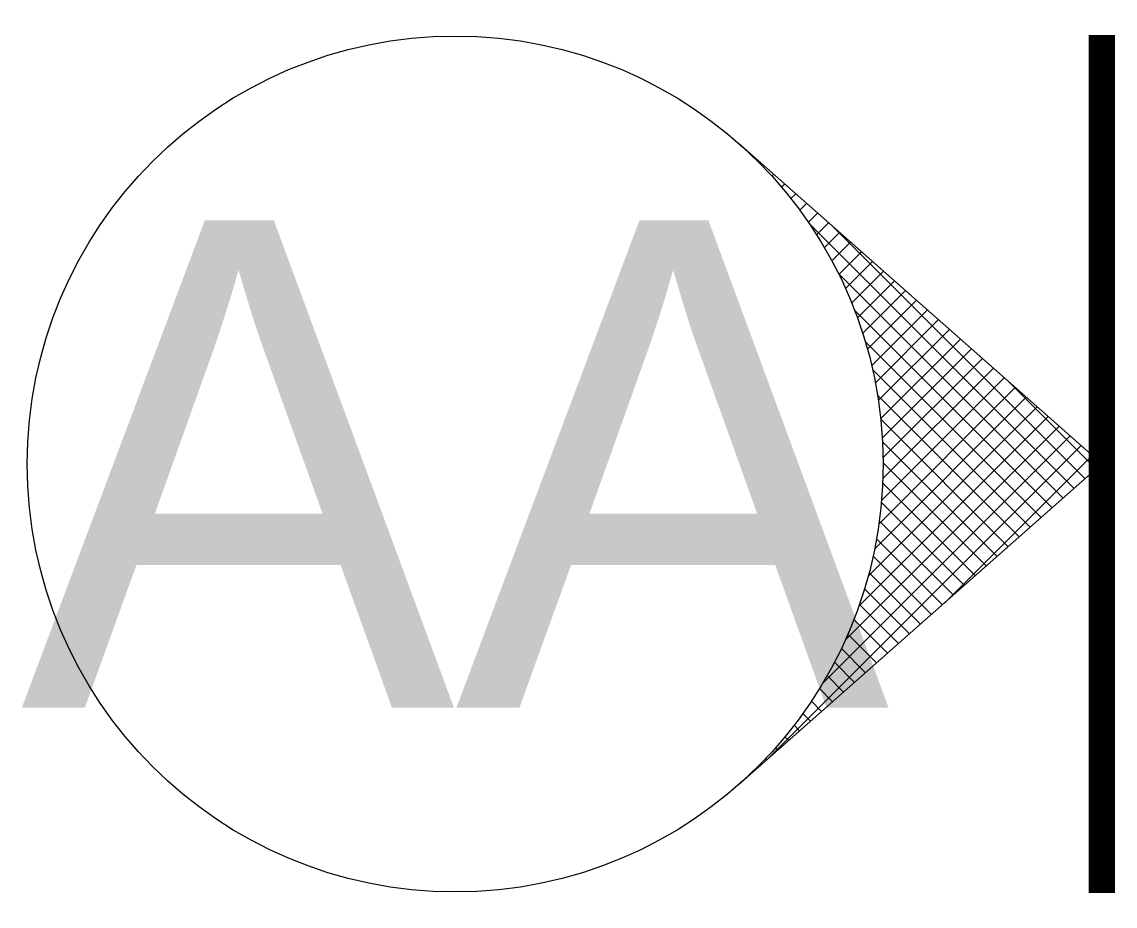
# Model space of a CAD drawing. Extents: x -1536.96 to -1531.35, y 652.02 to 656.56.
import ezdxf
from ezdxf.enums import TextEntityAlignment as Align

# ---------------------------------------------------------------- set-up
doc = ezdxf.new("R2010")
doc.units = 0
doc.header["$LTSCALE"] = 10
doc.header["$MEASUREMENT"] = 0
doc.layers.get('0').update_dxf_attribs({"linetype": 'CONTINUOUS'})
doc.styles.add('5', font='VTIMESN.TTF', dxfattribs={"height": 4})

# ---------------------------------------------------------------- blocks, each defined once
blk = doc.blocks.new('A$C05531E25')
h = blk.add_hatch()
h.set_pattern_fill('ANSI37', color=256, scale=0.96, angle=-90, style=0)
h.set_pattern_definition([(45, (1073.40383, 176.33965), (0.084852814, -0.084852814), []), (315, (1073.40383, 176.33965), (-0.084852814, -0.084852814), [])])
h.paths.add_polyline_path([(0.108, 3.5216), (3.0924, 0.8876, -0.215149), (1.9039, 3.5216, -0.215149), (3.0924, 6.1557)])
for q in [(3.0924, 6.1557), (3.0924, 0.8876)]:
    blk.add_line((0.108, 3.5216), q)
at = {"const_width": 0.216}
blk.add_lwpolyline([(0.108, 7.0433), (0.108, 0)], dxfattribs=at)
blk.add_circle((5.4172, 3.5216), 3.5133)

msp = doc.modelspace()

# ---------------------------------------------------------------- block references
at = {"xscale": 0.625, "yscale": 0.625, "zscale": 0.625, "rotation": 180}
msp.add_blockref('A$C05531E25', (-1531.354, 656.4934), dxfattribs=at)

# ---------------------------------------------------------------- texts
at = {"style": '5'}
msp.add_attdef('AA', text='A', height=2.5, dxfattribs=at).set_placement((-1534.7398, 654.2924), align=Align.MIDDLE_CENTER)

doc.saveas('drawing.dxf')
